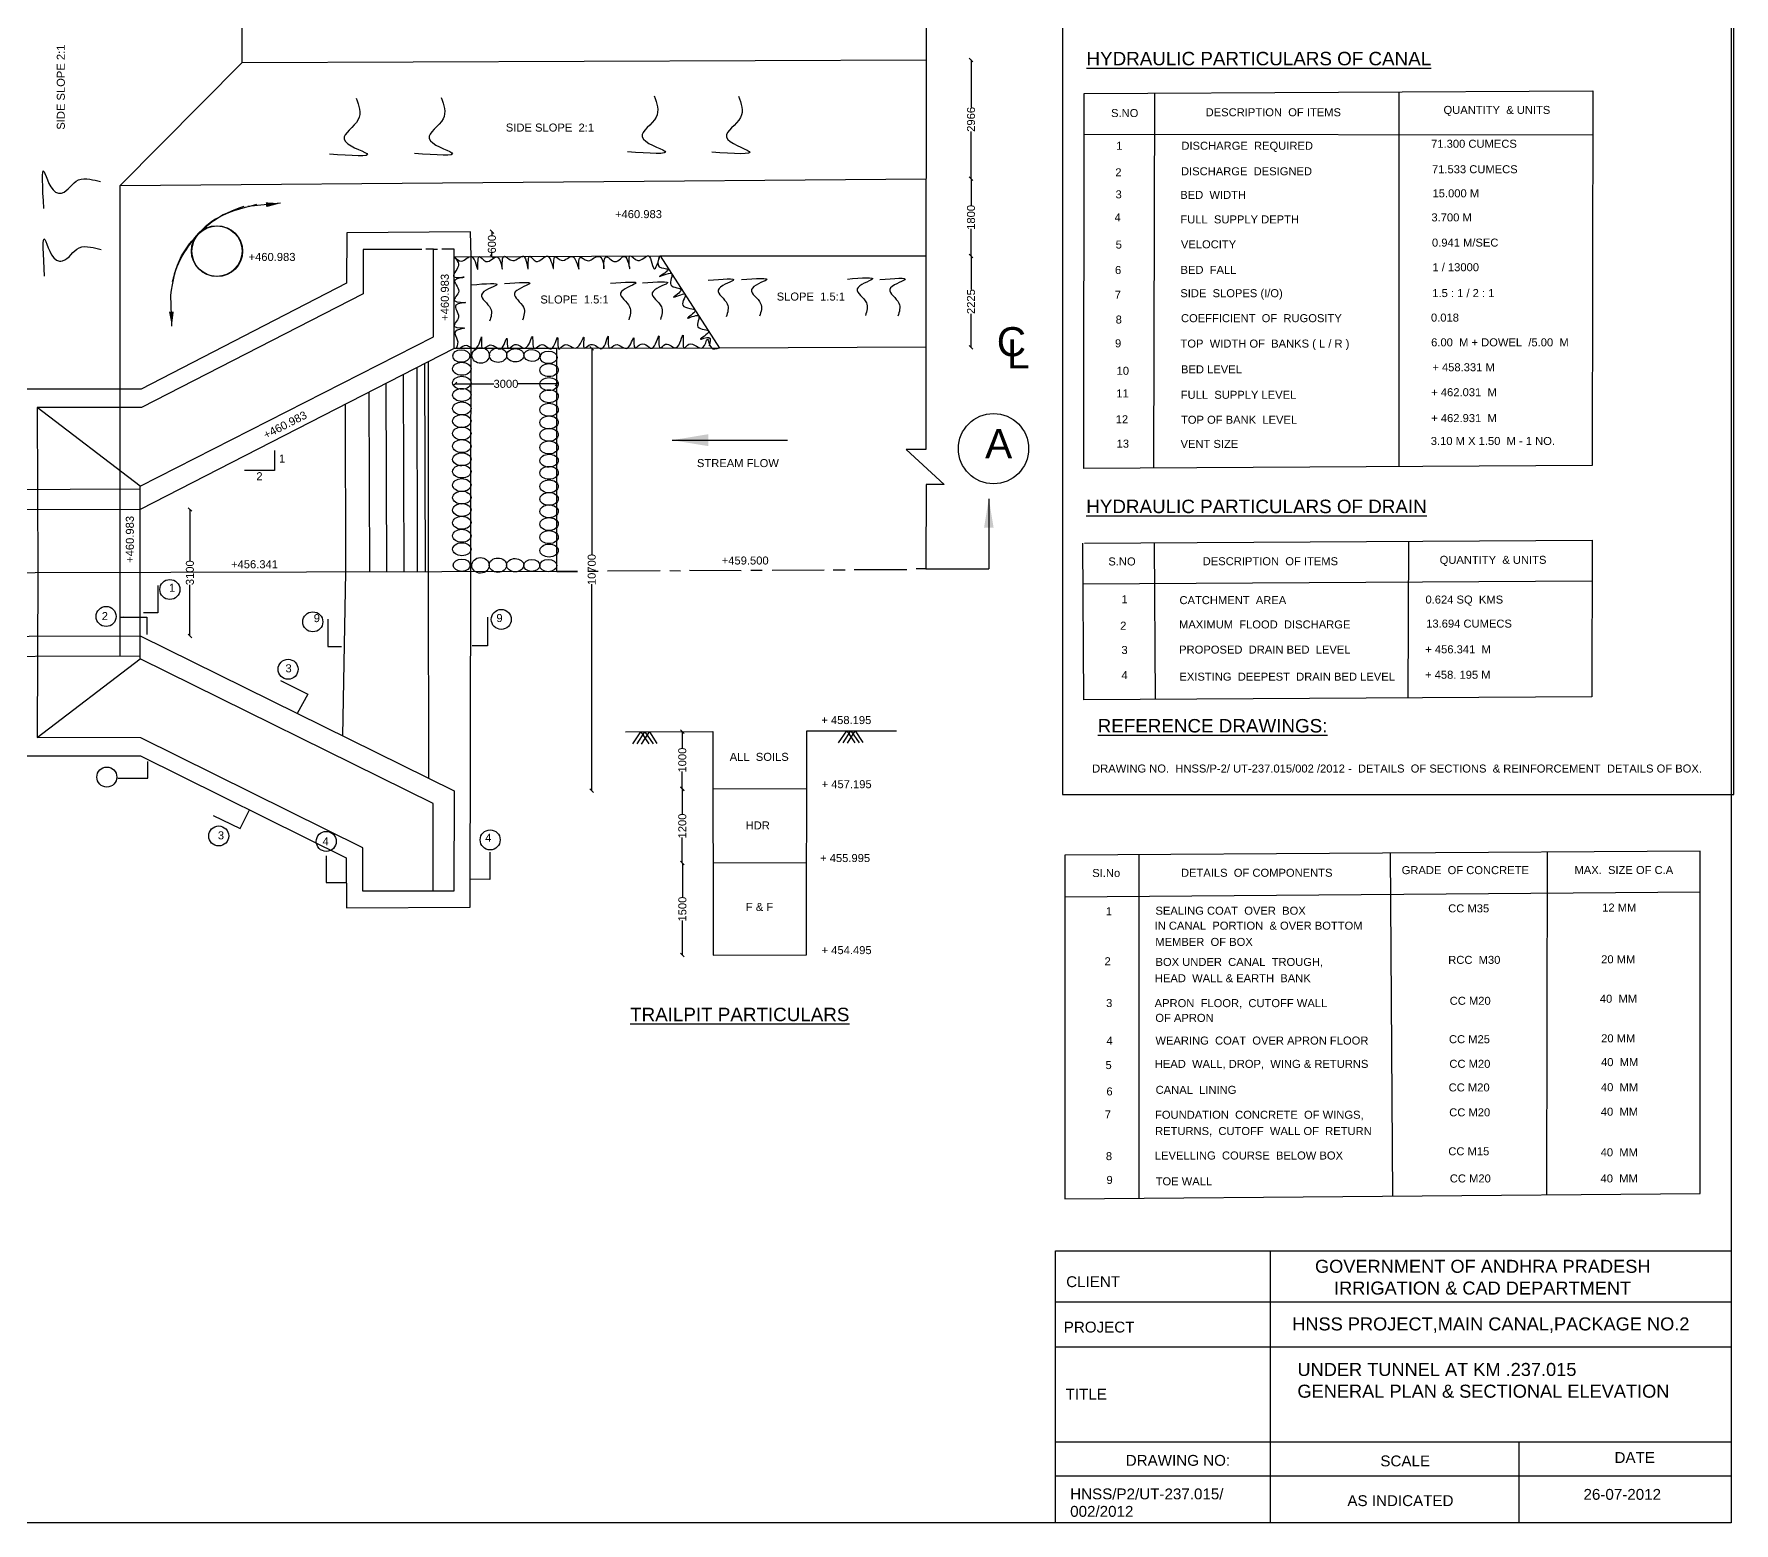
# Model space of a CAD drawing. Header units: millimetres. Extents: x 5124 to 2868371, y 2311 to 44595386.
# Drawn here: x 2821622 to 2868371, y 44521002 to 44561932 of the extents above; entities that cross this region are included whole.
import ezdxf

# ---------------------------------------------------------------- set-up
doc = ezdxf.new("R2010")
doc.units = ezdxf.units.MM
doc.header["$MEASUREMENT"] = 0
for name, color, linetype in [('DIMENSION', 7, 'Continuous'), ('DRAWING', 2, 'Continuous'), ('TEXT', 1, 'Continuous')]:
    doc.layers.add(name, color=color, linetype=linetype)
doc.styles.get("Standard").update_dxf_attribs({"font": 'arial.ttf', "height": 220})
doc.dimstyles.get("Standard").update_dxf_attribs({"dimtxt": 80, "dimasz": 100, "dimexe": 0.18, "dimexo": 0.0625, "dimgap": 0.09, "dimtad": 0, "dimdec": 0, "dimzin": 0, "dimdsep": 46, "dimtxsty": 'Standard', "dimblk": 'OBLIQUE', "dimcen": 0.09, "dimse1": 1, "dimse2": 1, "dimadec": 0, "dimazin": 0, "dimtfac": 1, "dimtdec": 0, "dimtofl": 0, "dimtmove": 0, "dimatfit": 3, "dimfxl": 0, "dimtolj": 1, "dimtzin": 0, "dimarcsym": 0})

# ---------------------------------------------------------------- blocks, each defined once
blk = doc.blocks.new('_Oblique')
at = {"color": 0, "linetype": 'ByBlock', "lineweight": -2}
blk.add_line((-0.5, -0.5), (0.5, 0.5), dxfattribs=at)
blk = doc.blocks.new('*D50')
at = {"layer": 'Defpoints', "color": 0, "transparency": 16777216}
for p in [(2833199, 44552315), (2835999, 44552315), (2835999, 44552315)]:
    blk.add_point(p, dxfattribs=at)
at = {"layer": 'DIMENSION', "color": 0, "lineweight": -2, "transparency": 16777216}
for p, q in [((2833199, 44552315), (2834271, 44552315)), ((2835999, 44552315), (2834927, 44552315))]:
    blk.add_line(p, q, dxfattribs=at)
at = {"layer": 'DIMENSION', "color": 0, "lineweight": -2, "transparency": 16777216, "xscale": 100, "yscale": 100, "zscale": 100, "rotation": 180}
blk.add_blockref('_Oblique', (2833199, 44552315), dxfattribs=at)
at = {"layer": 'DIMENSION', "color": 0, "lineweight": -2, "transparency": 16777216, "xscale": 100, "yscale": 100, "zscale": 100}
blk.add_blockref('_Oblique', (2835999, 44552315), dxfattribs=at)
at = {"layer": 'DIMENSION', "color": 0, "transparency": 16777216, "insert": (2834599, 44552315), "char_height": 220, "attachment_point": 5}
blk.add_mtext('\\A1;3000', dxfattribs=at)
blk = doc.blocks.new('*D51')
at = {"layer": 'Defpoints', "color": 0, "transparency": 16777216}
for p in [(2833629, 44556497), (2833639, 44555812), (2834214, 44555812)]:
    blk.add_point(p, dxfattribs=at)
at = {"layer": 'DIMENSION', "color": 0, "lineweight": -2, "transparency": 16777216}
for p, q in [((2834214, 44556497), (2834214, 44556398)), ((2834214, 44555812), (2834214, 44555911))]:
    blk.add_line(p, q, dxfattribs=at)
at = {"layer": 'DIMENSION', "color": 0, "lineweight": -2, "transparency": 16777216, "xscale": 100, "yscale": 100, "zscale": 100}
for p, rotation in [((2834214, 44556497), 90), ((2834214, 44555812), 270)]:
    blk.add_blockref('_Oblique', p, dxfattribs=dict(at, rotation=rotation))
at = {"layer": 'DIMENSION', "color": 0, "transparency": 16777216, "insert": (2834214, 44556154), "char_height": 220, "attachment_point": 5, "rotation": 90}
blk.add_mtext('\\A1;600', dxfattribs=at)
blk = doc.blocks.new('*D52')
at = {"layer": 'Defpoints', "color": 0, "transparency": 16777216}
for p in [(2824539, 44548861), (2824540, 44545385), (2825909, 44545385)]:
    blk.add_point(p, dxfattribs=at)
at = {"layer": 'DIMENSION', "color": 0, "lineweight": -2, "transparency": 16777216}
for p, q in [((2825909, 44548861), (2825909, 44547451)), ((2825909, 44545385), (2825909, 44546795))]:
    blk.add_line(p, q, dxfattribs=at)
at = {"layer": 'DIMENSION', "color": 0, "lineweight": -2, "transparency": 16777216, "xscale": 100, "yscale": 100, "zscale": 100}
for p, rotation in [((2825909, 44548861), 90), ((2825909, 44545385), 270)]:
    blk.add_blockref('_Oblique', p, dxfattribs=dict(at, rotation=rotation))
at = {"layer": 'DIMENSION', "color": 0, "transparency": 16777216, "insert": (2825909, 44547123), "char_height": 220, "attachment_point": 5, "rotation": 90}
blk.add_mtext('\\A1;3100', dxfattribs=at)
blk = doc.blocks.new('*D53')
at = {"layer": 'Defpoints', "color": 0, "transparency": 16777216}
for p in [(2840289, 44542758), (2839450, 44541188), (2840292, 44541188)]:
    blk.add_point(p, dxfattribs=at)
at = {"layer": 'DIMENSION', "color": 0, "lineweight": -2, "transparency": 16777216}
for p, q in [((2839450, 44542758), (2839450, 44542291)), ((2839450, 44541188), (2839450, 44541655))]:
    blk.add_line(p, q, dxfattribs=at)
at = {"layer": 'DIMENSION', "color": 0, "lineweight": -2, "transparency": 16777216, "xscale": 100, "yscale": 100, "zscale": 100}
for p, rotation in [((2839450, 44542758), 90), ((2839450, 44541188), 270)]:
    blk.add_blockref('_Oblique', p, dxfattribs=dict(at, rotation=rotation))
at = {"layer": 'DIMENSION', "color": 0, "transparency": 16777216, "insert": (2839450, 44541973), "char_height": 220, "attachment_point": 5, "rotation": 90}
blk.add_mtext('\\A1;1000', dxfattribs=at)
blk = doc.blocks.new('*D54')
at = {"layer": 'Defpoints', "color": 0, "transparency": 16777216}
for p in [(2840292, 44541182), (2839450, 44539141), (2840297, 44539141)]:
    blk.add_point(p, dxfattribs=at)
at = {"layer": 'DIMENSION', "color": 0, "lineweight": -2, "transparency": 16777216}
for p, q in [((2839450, 44541182), (2839450, 44540479)), ((2839450, 44539141), (2839450, 44539843))]:
    blk.add_line(p, q, dxfattribs=at)
at = {"layer": 'DIMENSION', "color": 0, "lineweight": -2, "transparency": 16777216, "xscale": 100, "yscale": 100, "zscale": 100}
for p, rotation in [((2839450, 44541182), 90), ((2839450, 44539141), 270)]:
    blk.add_blockref('_Oblique', p, dxfattribs=dict(at, rotation=rotation))
at = {"layer": 'DIMENSION', "color": 0, "transparency": 16777216, "insert": (2839450, 44540161), "char_height": 220, "attachment_point": 5, "rotation": 90}
blk.add_mtext('\\A1;1200', dxfattribs=at)
blk = doc.blocks.new('*D55')
at = {"layer": 'Defpoints', "color": 0, "transparency": 16777216}
for p in [(2840297, 44539141), (2839452, 44536613), (2840302, 44536613)]:
    blk.add_point(p, dxfattribs=at)
at = {"layer": 'DIMENSION', "color": 0, "lineweight": -2, "transparency": 16777216}
for p, q in [((2839452, 44539141), (2839452, 44538194)), ((2839452, 44536613), (2839452, 44537559))]:
    blk.add_line(p, q, dxfattribs=at)
at = {"layer": 'DIMENSION', "color": 0, "lineweight": -2, "transparency": 16777216, "xscale": 100, "yscale": 100, "zscale": 100}
for p, rotation in [((2839452, 44539141), 90), ((2839452, 44536613), 270)]:
    blk.add_blockref('_Oblique', p, dxfattribs=dict(at, rotation=rotation))
at = {"layer": 'DIMENSION', "color": 0, "transparency": 16777216, "insert": (2839452, 44537877), "char_height": 220, "attachment_point": 5, "rotation": 90}
blk.add_mtext('\\A1;1500', dxfattribs=at)
blk = doc.blocks.new('*D56')
at = {"layer": 'Defpoints', "color": 0, "transparency": 16777216}
for p in [(2835999, 44553290), (2833172, 44541131), (2836960, 44541131)]:
    blk.add_point(p, dxfattribs=at)
at = {"layer": 'DIMENSION', "color": 0, "lineweight": -2, "transparency": 16777216}
for p, q in [((2836960, 44553290), (2836960, 44547613)), ((2836960, 44541131), (2836960, 44546807))]:
    blk.add_line(p, q, dxfattribs=at)
at = {"layer": 'DIMENSION', "color": 0, "lineweight": -2, "transparency": 16777216, "xscale": 100, "yscale": 100, "zscale": 100}
for p, rotation in [((2836960, 44553290), 90), ((2836960, 44541131), 270)]:
    blk.add_blockref('_Oblique', p, dxfattribs=dict(at, rotation=rotation))
at = {"layer": 'DIMENSION', "color": 0, "transparency": 16777216, "insert": (2836960, 44547210), "char_height": 220, "attachment_point": 5, "rotation": 90}
blk.add_mtext('\\A1;10700', dxfattribs=at)
blk = doc.blocks.new('*D57')
at = {"layer": 'Defpoints', "color": 0, "transparency": 16777216}
for p in [(2846151, 44555830), (2847390, 44555830), (2846149, 44553321)]:
    blk.add_point(p, dxfattribs=at)
at = {"layer": 'DIMENSION', "color": 0, "lineweight": -2, "transparency": 16777216}
for p, q in [((2847390, 44555830), (2847390, 44554907)), ((2847390, 44553321), (2847390, 44554244))]:
    blk.add_line(p, q, dxfattribs=at)
at = {"layer": 'DIMENSION', "color": 0, "lineweight": -2, "transparency": 16777216, "xscale": 100, "yscale": 100, "zscale": 100}
for p, rotation in [((2847390, 44555830), 90), ((2847390, 44553321), 270)]:
    blk.add_blockref('_Oblique', p, dxfattribs=dict(at, rotation=rotation))
at = {"layer": 'DIMENSION', "color": 0, "transparency": 16777216, "insert": (2847390, 44554576), "char_height": 220, "attachment_point": 5, "rotation": 90}
blk.add_mtext('\\A1;2225', dxfattribs=at)
blk = doc.blocks.new('*D58')
at = {"layer": 'Defpoints', "color": 0, "transparency": 16777216}
for p in [(2846153, 44557952), (2847390, 44557952), (2846151, 44555830)]:
    blk.add_point(p, dxfattribs=at)
at = {"layer": 'DIMENSION', "color": 0, "lineweight": -2, "transparency": 16777216}
for p, q in [((2847390, 44557952), (2847390, 44557209)), ((2847390, 44555830), (2847390, 44556573))]:
    blk.add_line(p, q, dxfattribs=at)
at = {"layer": 'DIMENSION', "color": 0, "lineweight": -2, "transparency": 16777216, "xscale": 100, "yscale": 100, "zscale": 100}
for p, rotation in [((2847390, 44557952), 90), ((2847390, 44555830), 270)]:
    blk.add_blockref('_Oblique', p, dxfattribs=dict(at, rotation=rotation))
at = {"layer": 'DIMENSION', "color": 0, "transparency": 16777216, "insert": (2847390, 44556891), "char_height": 220, "attachment_point": 5, "rotation": 90}
blk.add_mtext('\\A1;1800', dxfattribs=at)
blk = doc.blocks.new('*D59')
at = {"layer": 'Defpoints', "color": 0, "transparency": 16777216}
for p in [(2846141, 44561218), (2847390, 44561218), (2846153, 44557952)]:
    blk.add_point(p, dxfattribs=at)
at = {"layer": 'DIMENSION', "color": 0, "lineweight": -2, "transparency": 16777216}
for p, q in [((2847390, 44561218), (2847390, 44559916)), ((2847390, 44557952), (2847390, 44559255))]:
    blk.add_line(p, q, dxfattribs=at)
at = {"layer": 'DIMENSION', "color": 0, "lineweight": -2, "transparency": 16777216, "xscale": 100, "yscale": 100, "zscale": 100}
for p, rotation in [((2847390, 44561218), 90), ((2847390, 44557952), 270)]:
    blk.add_blockref('_Oblique', p, dxfattribs=dict(at, rotation=rotation))
at = {"layer": 'DIMENSION', "color": 0, "transparency": 16777216, "insert": (2847390, 44559585), "char_height": 220, "attachment_point": 5, "rotation": 90}
blk.add_mtext('\\A1;2966', dxfattribs=at)

msp = doc.modelspace()

# ---------------------------------------------------------------- linework, layer by layer
at = {"layer": 'DIMENSION', "color": 0}
for points in [[(2868370.5, 44595386.1), (2849907.1, 44595386.1), (2849907.1, 44541030.6), (2868370.5, 44541030.6)], [(2868291.4, 44521002.1), (2735314.6, 44521002.1), (2735314.6, 44594846.8), (2868291.4, 44594846.8)], [(2849710.8, 44528482.1), (2868291.4, 44528482.1), (2868291.4, 44521002.1), (2849710.8, 44521002.1)]]:
    msp.add_lwpolyline(points, close=True, dxfattribs=at)
for points in [[(2828237.8, 44550478.5), (2828237.8, 44549930.4), (2827409.2, 44549930.4)], [(2846146.9, 44547233.9), (2847878.7, 44547233.9)], [(2855616.4, 44528482.1), (2855616.4, 44521002.1)], [(2849710.8, 44527080), (2868291.4, 44527080)], [(2849710.8, 44525840.8), (2868291.4, 44525840.8)], [(2849710.8, 44523229.5), (2868291.4, 44523229.5)], [(2862450.4, 44523229.5), (2862450.4, 44521002.1)], [(2849710.8, 44522300.1), (2868291.4, 44522300.1)]]:
    msp.add_lwpolyline(points, dxfattribs=at)
for centre, radius in [((2848007.6, 44550533.6), 965.8), ((2825357.9, 44546662.7), 275.1), ((2823604.6, 44545920.8), 275.1), ((2829288.2, 44545773.5), 275.1), ((2834471, 44545839.7), 275.1), ((2828609, 44544469.2), 275.1), ((2823625.3, 44541507.1), 275.1), ((2826701.2, 44539886.6), 275.1), ((2829658.5, 44539738.3), 275.1), ((2834165.1, 44539779.3), 275.1)]:
    msp.add_circle(centre, radius, dxfattribs=at)
for centre, major_axis, ratio in [((2833370.7, 44553080.9), (-234.2, 0.3), 0.7269114), ((2833905, 44553095.6), (-239.5, -4.9), 0.8909969), ((2834384.1, 44553102.1), (-239.5, -1.6), 0.8231371), ((2834858.3, 44553102.1), (-234.7, 1.6), 0.7792729), ((2835314.5, 44553095.6), (-221.6, 4.9), 0.7380809), ((2835770.7, 44553044.2), (-234.2, 0.3), 0.7269114), ((2833386.8, 44552730.7), (-252.5, -1.6), 0.7046185), ((2835786.7, 44552694), (-252.5, -1.6), 0.7046185), ((2833386.8, 44552345.5), (-252.5, -1.6), 0.7046185), ((2835786.7, 44552308.8), (-252.5, -1.6), 0.7046185), ((2833386.8, 44552010.2), (-252.5, -1.6), 0.7046185), ((2833386.8, 44551638.6), (-252.5, -1.6), 0.7046185), ((2835786.7, 44551973.5), (-252.5, -1.6), 0.7046185), ((2835786.7, 44551601.9), (-252.5, -1.6), 0.7046185), ((2833386.8, 44551292.6), (-252.5, -1.6), 0.7046185), ((2835786.7, 44551255.9), (-252.5, -1.6), 0.7046185), ((2833386.8, 44550952.8), (-252.5, -1.6), 0.7046185), ((2835786.7, 44550916.1), (-252.5, -1.6), 0.7046185), ((2833386.8, 44550603.9), (-252.5, -1.6), 0.7046185), ((2833386.8, 44550240.4), (-252.5, -1.6), 0.7046185), ((2835786.7, 44550567.2), (-252.5, -1.6), 0.7046185), ((2835786.7, 44550203.7), (-252.5, -1.6), 0.7046185), ((2833386.8, 44549905.1), (-252.5, -1.6), 0.7046185), ((2835786.7, 44549868.4), (-252.5, -1.6), 0.7046185), ((2833386.8, 44549533.5), (-252.5, -1.6), 0.7046185), ((2835786.7, 44549496.8), (-252.5, -1.6), 0.7046185), ((2833386.8, 44549187.5), (-252.5, -1.6), 0.7046185), ((2833386.8, 44548847.7), (-252.5, -1.6), 0.7046185), ((2835786.7, 44549150.8), (-252.5, -1.6), 0.7046185), ((2835786.7, 44548811), (-252.5, -1.6), 0.7046185), ((2833386.8, 44548498.7), (-252.5, -1.6), 0.7046185), ((2835786.7, 44548462), (-252.5, -1.6), 0.7046185), ((2833386.8, 44548139.2), (-252.5, -1.6), 0.7046185), ((2835786.7, 44548102.5), (-252.5, -1.6), 0.7046185), ((2833386.8, 44547768.9), (-252.5, -1.6), 0.7046185), ((2835786.7, 44547732.2), (-252.5, -1.6), 0.7046185), ((2833384.4, 44547329.3), (-234.2, 0.3), 0.7269114), ((2833899.1, 44547324.3), (-239.5, -4.9), 0.8909969), ((2834378.2, 44547330.8), (-239.5, -1.6), 0.8231371), ((2834852.4, 44547330.8), (-234.7, 1.6), 0.7792729), ((2835308.7, 44547324.3), (-221.6, 4.9), 0.7380809), ((2835764.5, 44547319.1), (-234.2, 0.3), 0.7269114)]:
    msp.add_ellipse(centre, major_axis=major_axis, ratio=ratio, dxfattribs=at)
for points in [[(2825381.1, 44554752.3), (2825681, 44555834.4), (2826171.8, 44556459.9), (2826566.2, 44556806), (2827747.9, 44557250.1)], [(2827394.1, 44557193.2), (2826512.2, 44556775.1), (2825861.6, 44556098.4), (2825480.1, 44555329.5), (2825422.8, 44555117.1)], [(2833180.1, 44555804.8), (2833286.7, 44555544.9), (2833166.6, 44555257.3), (2833455.4, 44555247.6), (2833197.4, 44555164.9), (2833301.5, 44554865.4), (2833179.5, 44554606), (2833491, 44554551.5), (2833223.6, 44554478.9), (2833293.7, 44554153.8), (2833182, 44553891.8), (2833470.2, 44553847.7), (2833200.2, 44553744), (2833262.5, 44553525), (2833244.3, 44553307.1)], [(2833181.7, 44555807.3), (2833373.7, 44555688.8), (2833657.4, 44555811.5), (2833822.6, 44555459), (2833869.2, 44555815.8), (2834049.9, 44555680.4), (2834367.5, 44555800.3), (2834500.1, 44555463.2), (2834539.7, 44555818.6), (2834791.8, 44555702.8), (2835081.2, 44555822.7), (2835206.8, 44555472.9), (2835254.8, 44555822.7), (2835429.9, 44555681.6), (2835748.9, 44555821.2), (2835907, 44555482.8), (2835956.4, 44555810), (2836121.1, 44555711.3), (2836437.3, 44555812.8), (2836606.7, 44555468.7), (2836644.8, 44555791.6), (2836831.2, 44555701.4), (2837117.7, 44555818.4), (2837207.1, 44555791.4), (2837290.4, 44555472.7), (2837345.4, 44555808.3), (2837606.5, 44555675.8), (2837863.5, 44555816.8), (2838004.6, 44555475.5), (2838011.7, 44555836.5), (2838226.9, 44555708.4), (2838519.1, 44555829.7), (2838684.2, 44555472.9), (2838829.6, 44555838.2), (2838781.6, 44555581.5), (2839014.5, 44555478.6), (2839039.9, 44555470.1), (2838820.2, 44555265), (2839150.5, 44555348.2), (2839132.1, 44555033.7), (2839420.4, 44554899.1), (2839208.7, 44554693.2), (2839526.3, 44554780.6), (2839459.9, 44554477.4), (2839804.7, 44554324.2), (2839594.3, 44554121.1), (2839892.2, 44554187.4), (2839881, 44553879.2), (2840177.4, 44553756.5), (2839947.4, 44553539.3), (2840181.7, 44553588.7), (2840189.2, 44553363.5)], [(2833325.5, 44553289.9), (2833506.5, 44553377.5), (2833765.8, 44553286.2), (2833930, 44553610.5), (2833958, 44553291.8), (2834168.8, 44553383.1), (2834463.6, 44553280.6), (2834627.7, 44553567.7), (2834665, 44553288.1), (2834847.9, 44553398), (2835131.5, 44553295.5), (2835328.4, 44553616), (2835375, 44553286.1), (2835595.2, 44553396.1), (2835843.3, 44553276.8), (2836018.7, 44553591.8), (2836057.9, 44553271.2), (2836207.1, 44553390.5), (2836539.2, 44553302.9), (2836744.4, 44553595.5), (2836753.7, 44553297.3), (2836933.9, 44553399.8), (2837243.6, 44553286.1), (2837409.6, 44553623.5), (2837448.8, 44553299.1), (2837614.9, 44553390.5), (2837937.6, 44553295.4), (2838114.9, 44553582.5), (2838150.3, 44553297.3), (2838275.3, 44553386.8), (2838450.2, 44553392.2), (2838616.2, 44553291.5), (2838806.5, 44553630.7), (2838838.2, 44553300.8), (2838991.2, 44553405.2), (2839278.5, 44553310.1), (2839468.8, 44553653.1), (2839506.1, 44553295.2), (2839633, 44553403.3), (2840017.3, 44553312), (2840140.5, 44553546.9), (2840250.5, 44553304.6), (2840467, 44553302.7)]]:
    msp.add_spline(points, degree=3, dxfattribs=at)
at = {"layer": 'DRAWING', "color": 0}
for points in [[(2750387, 44570242), (2795018, 44570315), (2795018, 44569807.8), (2795982.1, 44570859.1), (2795982.1, 44570329.7), (2834122.8, 44570473.8), (2834124.8, 44569948.1), (2835066.2, 44571045.7), (2835066.2, 44570491.8), (2846166.3, 44570546.1), (2846159.7, 44566363.5), (2845611.3, 44566363.5), (2846666.1, 44565396.7), (2846159.8, 44565396.7), (2846146.9, 44550507.5), (2845601.3, 44550507.5), (2846653.9, 44549548.9), (2846154.6, 44549548.9), (2846146.8, 44547228.6), (2845879.8, 44547228.6)], [(2827348.3, 44561146.3), (2827313.2, 44570448.1)], [(2823990.5, 44557763.7), (2827348.3, 44561146.3), (2846156.2, 44561218.4)], [(2850500.5, 44560296.1), (2864485, 44560368.3), (2864470.4, 44550070.4), (2850492.7, 44549988.4), (2850500.5, 44560296.1)], [(2852418.5, 44549999.7), (2852441.7, 44560306.1)], [(2859156.3, 44560340.8), (2859157.8, 44550039.3)], [(2850499.6, 44559181.6), (2864483.3, 44559161.7)], [(2823988.3, 44544825.1), (2823990.5, 44557763.7), (2846153.3, 44557952.1)], [(2833639.5, 44555812.1), (2833628.6, 44556496.9), (2830220.3, 44556469.1), (2830216.9, 44555080), (2824569.3, 44552165), (2821250.5, 44552165), (2821255.8, 44549669.4), (2788019.6, 44549497.8)], [(2832286.6, 44556011.7), (2830669, 44556011.7), (2830669, 44554790.2), (2824581.3, 44551669.1), (2821710.9, 44551669.1), (2821729.3, 44547122.2)], [(2833171.6, 44553289.7), (2824538.8, 44548861.1), (2824538.8, 44549501.6), (2832605.3, 44553610.8), (2832605.3, 44556014.3), (2832394.9, 44556014.3)], [(2832605.3, 44556014.3), (2832715.1, 44556014.3)], [(2833171.6, 44555809.9), (2833171.6, 44556017), (2832834, 44556017)], [(2836569.3, 44547157.5), (2835998.9, 44547157.5), (2835998.9, 44553289.7), (2833171.6, 44553289.7), (2833171.6, 44555809.9), (2838837.6, 44555836.6), (2840475.5, 44553296), (2835998.9, 44553289.7)], [(2833630.2, 44547139.7), (2833639.5, 44555812.1)], [(2838837.6, 44555836.6), (2846151.5, 44555830.3)], [(2846149.3, 44553320.8), (2840475.5, 44553296)], [(2832167.3, 44547146.4), (2832161.5, 44552771.5)], [(2832361.7, 44552874.2), (2832376.1, 44547146.9)], [(2832483.1, 44541469.9), (2832468.8, 44547147.2), (2832470, 44552929.8)], [(2831320.1, 44547144.2), (2831302.5, 44552330.9)], [(2831775.2, 44552573.3), (2831788.9, 44547145.4)], [(2830833.2, 44552090.1), (2830845.7, 44547143.1)], [(2824538.8, 44549501.6), (2821710.9, 44551669.1)], [(2830176.5, 44551753.3), (2830188.2, 44547141.4), (2830104.4, 44542642.4)], [(2821729.3, 44547122.2), (2821711.2, 44542590.8), (2824540.7, 44544753.5), (2824538.8, 44548861.1), (2824538.8, 44549501.6)], [(2788015.4, 44549256.8), (2824538.8, 44549430.9)], [(2824538.8, 44548861.1), (2766470.6, 44548744.8)], [(2850506.3, 44547936.4), (2864469.6, 44548019.8), (2864465.6, 44543714.8), (2850487.2, 44543626.7), (2850461.5, 44547936.2)], [(2852423.1, 44547947.9), (2852450.3, 44543639.1)], [(2859421.9, 44547989.7), (2859404.2, 44543682.9)], [(2807254, 44544610.1), (2807254.3, 44544533), (2821254.9, 44544562.2), (2821274.5, 44542088.2), (2824552.9, 44542089.9), (2830208.7, 44539288), (2830216.1, 44537911), (2833617.5, 44537929), (2833630.2, 44547139.7)], [(2835998.9, 44547157.5), (2836569.3, 44547157.5), (2814193.6, 44547101)], [(2837137.2, 44547161.3), (2836881.5, 44547161.3)], [(2838844.5, 44547172.5), (2837396.7, 44547168.8)], [(2839399.4, 44547164.6), (2839102.3, 44547172.1)], [(2841069.1, 44547175.9), (2839643.8, 44547183.4)], [(2841649.9, 44547183), (2841337.8, 44547183)], [(2843347.5, 44547197.8), (2841924.4, 44547186.8)], [(2843926.6, 44547190.3), (2843595.7, 44547197.8)], [(2845622.6, 44547201.6), (2844178.6, 44547201.6)], [(2850468.2, 44546818.1), (2864468.6, 44546899.3)], [(2766466.8, 44545211.7), (2824540.4, 44545385.1)], [(2824540.4, 44545385.1), (2833171.5, 44541130.5), (2833165.2, 44538370), (2830668.4, 44538366.2), (2830666.6, 44539558.6), (2824560.1, 44542589.1), (2821711.2, 44542590.8)], [(2824540.7, 44544826.7), (2807238.2, 44544777)], [(2832599.1, 44538369.2), (2832594.4, 44540780.9), (2824540.7, 44544753.5)], [(2837883.9, 44542750.4), (2840289, 44542757.7), (2840302.2, 44536612.6), (2842864.7, 44536618.1), (2842872.2, 44542780.9), (2845338.1, 44542780.9)], [(2838084.7, 44542418.4), (2838312.7, 44542754.2), (2838530.7, 44542420.4)], [(2838208.7, 44542420.4), (2838420.7, 44542754.2), (2838652.7, 44542420.4)], [(2838328.7, 44542408.5), (2838544.7, 44542754.2), (2838748.7, 44542432.4)], [(2843746.1, 44542445.2), (2843974.1, 44542780.9), (2844192.1, 44542447.2)], [(2843870.1, 44542447.2), (2844082.1, 44542780.9), (2844314.1, 44542447.2)], [(2843990.1, 44542435.2), (2844206.1, 44542780.9), (2844410.1, 44542459.2)], [(2840292.3, 44541188.5), (2842870.2, 44541185.3)], [(2867436.3, 44539473.6), (2849964.6, 44539355.4), (2849973.3, 44529912.2), (2867443.5, 44530055.7), (2867436.3, 44539473.6)], [(2852003, 44539369.1), (2852007, 44529928.9)], [(2858989.9, 44529986.3), (2858926.1, 44539416)], [(2863229.8, 44539445.1), (2863211, 44530020.9)], [(2842867.8, 44539146.1), (2840296.7, 44539140.5)], [(2867437.2, 44538338.9), (2849965.6, 44538206.6)]]:
    msp.add_lwpolyline(points, dxfattribs=at)
for centre in [(2826645.8, 44555966.2), (2826659.2, 44555962.1)]:
    msp.add_circle(centre, 696.7, dxfattribs=at)
for points in [[(2838677.6, 44560231.9), (2838730.1, 44559644.6), (2838345.8, 44559107.4), (2838968.4, 44558713.6), (2837944.6, 44558691.6)], [(2840997.8, 44560224.9), (2841050.3, 44559637.5), (2840666, 44559100.3), (2841288.6, 44558706.6), (2840264.8, 44558684.6)], [(2830483.2, 44560166.3), (2830535.6, 44559579), (2830151.4, 44559041.8), (2830773.9, 44558648), (2829750.2, 44558626)], [(2832819.1, 44560185.4), (2832871.5, 44559598), (2832487.3, 44559060.9), (2833109.8, 44558667.1), (2832086.1, 44558645.1)], [(2821892.7, 44557138.9), (2821900.9, 44558147.1), (2822298.3, 44557554.2), (2822380.8, 44557560.3), (2822841, 44557921.1), (2823158.7, 44557939.4), (2823445.9, 44557876.9)], [(2821913, 44555274.5), (2821921.2, 44556282.7), (2822318.6, 44555689.8), (2822401.1, 44555695.9), (2822861.3, 44556056.7), (2823179, 44556075), (2823466.2, 44556012.5)], [(2833654.4, 44555039.2), (2834339.1, 44555030.8), (2833926.6, 44554764.5), (2834176.2, 44554387.7), (2834151, 44554034.5)], [(2834560.7, 44555071.9), (2835245.4, 44555063.5), (2834832.9, 44554797.2), (2835082.5, 44554420.5), (2835057.3, 44554067.2)], [(2837479, 44555082.4), (2838163.7, 44555074), (2837751.2, 44554807.7), (2838000.8, 44554431), (2837975.5, 44554077.8)], [(2838352.5, 44555087.9), (2839037.3, 44555079.5), (2838624.7, 44554813.2), (2838874.3, 44554436.4), (2838849.1, 44554083.2)], [(2840163, 44555166.4), (2840847.7, 44555158), (2840435.2, 44554891.7), (2840684.8, 44554514.9), (2840659.5, 44554161.7)], [(2841080.1, 44555179.8), (2841764.8, 44555171.4), (2841352.3, 44554905.1), (2841601.9, 44554528.3), (2841576.7, 44554175.1)], [(2843988.7, 44555197.2), (2844673.5, 44555188.8), (2844260.9, 44554922.5), (2844510.6, 44554545.8), (2844485.3, 44554192.6)], [(2844882.9, 44555184.1), (2845567.7, 44555175.6), (2845155.2, 44554909.3), (2845404.8, 44554532.6), (2845379.5, 44554179.4)]]:
    msp.add_spline(points, degree=3, dxfattribs=at)

# ---------------------------------------------------------------- texts
at = {"layer": 'DIMENSION', "color": 0}
for s, height, p in [('C', 800, (2848096.7, 44553074.1)), ('L', 800, (2848376.4, 44552738)), ('A', 800, (2847776.3, 44550271.6)), ('1', 220, (2828359.2, 44550152.8)), ('2', 220, (2827736, 44549666.2)), ('1', 220, (2825333.6, 44546600.8)), ('2', 220, (2823484.2, 44545821)), ('9', 220, (2829313, 44545764.9)), ('9', 220, (2834337.1, 44545767.2)), ('3', 220, (2828537.1, 44544385.7)), ('3', 220, (2826677.2, 44539794.7)), ('4', 220, (2829556.2, 44539632.4)), ('4', 220, (2834028.6, 44539728.7)), ('CLIENT ', 298.4, (2850006.1, 44527485.4)), ('PROJECT', 298.4, (2849938.6, 44526237.8)), ('TITLE', 298.4, (2849989.3, 44524395.1)), ('DRAWING NO:', 298.397, (2851643.2, 44522574.1)), ('SCALE ', 298.4, (2858645.4, 44522558.5)), ('DATE ', 298.4, (2865085.1, 44522651.8)), ('HNSS/P2/UT-237.015/', 298.397, (2850115.9, 44521651.9)), ('26-07-2012', 298.4, (2864231.8, 44521639.4)), ('002/2012', 298.4, (2850115.9, 44521172.5)), ('AS INDICATED ', 298.397, (2857738.8, 44521466.3))]:
    msp.add_text(s, height=height, dxfattribs=at).set_placement(p)
at = {"layer": 'DIMENSION', "color": 0, "char_height": 358.077, "attachment_point": 1}
for s, insert, width in [('\\pi577.13;GOVERNMENT OF ANDHRA PRADESH \\P\\pi1100.2;IRRIGATION & CAD DEPARTMENT', (2856271.3, 44528236.5), 10314.768), ('HNSS PROJECT,MAIN CANAL,PACKAGE NO.2', (2856222.2, 44526653), 11526.662), ('UNDER TUNNEL AT KM .237.015\\PGENERAL PLAN & SECTIONAL ELEVATION  ', (2856365.5, 44525401.1), 10725.595)]:
    msp.add_mtext(s, dxfattribs=dict(at, insert=insert, width=width))
at = {"layer": 'TEXT', "color": 0}
for s, rotation, p in [('SIDE SLOPE 2:1', 90, (2822468.8, 44559300.9)), ('+460.983', 90, (2833028.5, 44554047.2)), ('+460.983', 27.15752, (2828002.8, 44550797)), ('+460.983', 90, (2824366.7, 44547393.6))]:
    msp.add_text(s, height=220, rotation=rotation, dxfattribs=at).set_placement(p)
for s, height, p in [('%%UHYDRAULIC PARTICULARS OF CANAL', 370, (2850565.2, 44561071.2)), ('S.NO', 220, (2851239.8, 44559649.3)), ('DESCRIPTION  OF ITEMS', 220, (2853840.9, 44559670.6)), ('QUANTITY  & UNITS', 220, (2860382.4, 44559735.1)), ('SIDE SLOPE  2:1', 220, (2834597.4, 44559250.3)), ('1', 220, (2851382.9, 44558749.7)), ('DISCHARGE  REQUIRED', 220, (2853173.4, 44558750.7)), ('71.300 CUMECS', 220, (2860041.4, 44558805)), ('71.533 CUMECS', 220, (2860064.7, 44558104.3)), ('2', 220, (2851357.2, 44558020)), ('DISCHARGE  DESIGNED', 220, (2853163.6, 44558048.4)), ('3', 220, (2851363, 44557413.9)), ('BED  WIDTH', 220, (2853143.1, 44557399.5)), ('15.000 M', 220, (2860080.3, 44557442.5)), ('+460.983', 220, (2837599.2, 44556870.5)), ('4', 220, (2851337.3, 44556782.4)), ('FULL  SUPPLY DEPTH', 220, (2853147.4, 44556725.5)), ('3.700 M', 220, (2860049.1, 44556780.8)), ('5', 220, (2851367, 44556033.5)), ('VELOCITY', 220, (2853160.8, 44556040.8)), ('0.941 M/SEC', 220, (2860064.7, 44556087.9)), ('+460.983', 220, (2827521.9, 44555694.1)), ('6', 220, (2851348, 44555333.2)), ('BED  FALL', 220, (2853149.9, 44555338.8)), ('1 / 13000', 220, (2860077.3, 44555410.9)), ('SLOPE  1.5:1', 220, (2835545.8, 44554524.3)), ('SLOPE  1.5:1', 220, (2842044.9, 44554604.8)), ('7', 220, (2851341.6, 44554654.2)), ('SIDE  SLOPES (I/O)', 220, (2853144.5, 44554697)), ('1.5 : 1 / 2 : 1', 220, (2860073.4, 44554700.2)), ('8', 220, (2851367, 44553973.4)), ('COEFFICIENT  OF  RUGOSITY', 220, (2853163, 44554010.7)), ('0.018', 220, (2860037.7, 44554026.3)), ('9', 220, (2851348, 44553319.7)), ('TOP  WIDTH OF  BANKS ( L / R )', 220, (2853150.6, 44553312)), ('6.00  M + DOWEL  /5.00  M', 220, (2860041.9, 44553346.6)), ('10', 220, (2851392.4, 44552564.5)), ('BED LEVEL', 220, (2853163.4, 44552603.4)), ('+ 458.331 M', 220, (2860074.8, 44552661.7)), ('11', 220, (2851384.7, 44551942.9)), ('FULL  SUPPLY LEVEL', 220, (2853157.1, 44551904.8)), ('+ 462.031  M', 220, (2860044.4, 44551975)), ('12', 220, (2851368.7, 44551231.8)), ('TOP OF BANK  LEVEL', 220, (2853163.4, 44551218.4)), ('+ 462.931  M', 220, (2860044.4, 44551263.9)), ('3.10 M X 1.50  M - 1 NO.', 220, (2860032.4, 44550635)), ('13', 220, (2851392.7, 44550560.6)), ('VENT SIZE', 220, (2853151.4, 44550553.9)), ('STREAM FLOW', 220, (2839851.9, 44550026.9)), ('%%UHYDRAULIC PARTICULARS OF DRAIN', 370, (2850558.3, 44548761.4)), ('+459.500', 220, (2840533.4, 44547349.1)), ('QUANTITY  & UNITS', 220, (2860275.9, 44547367.6)), ('+456.341', 220, (2827040.3, 44547246.4)), ('S.NO', 220, (2851165.1, 44547323.3)), ('DESCRIPTION  OF ITEMS', 220, (2853759.8, 44547329.2)), ('1', 220, (2851525.7, 44546283.4)), ('CATCHMENT  AREA', 220, (2853121.1, 44546260)), ('0.624 SQ  KMS', 220, (2859886.4, 44546275.5)), ('2', 220, (2851490.5, 44545556.9)), ('MAXIMUM  FLOOD  DISCHARGE', 220, (2853109.3, 44545592.1)), ('13.694 CUMECS', 220, (2859905.8, 44545614.5)), ('3', 220, (2851525.7, 44544889)), ('PROPOSED  DRAIN BED  LEVEL', 220, (2853111.8, 44544899.8)), ('+ 456.341  M', 220, (2859880, 44544908.4)), ('4', 220, (2851525.7, 44544197.7)), ('EXISTING  DEEPEST  DRAIN BED LEVEL', 220, (2853119.7, 44544157)), ('+ 458. 195 M', 220, (2859873.6, 44544208.8)), ('+ 458.195', 220, (2843271.9, 44542963.3)), ('%%UREFERENCE DRAWINGS:', 370, (2850872.2, 44542732)), ('ALL  SOILS', 220, (2840753.3, 44541952.2)), ('DRAWING NO.  HNSS/P-2/ UT-237.015/002 /2012 -  DETAILS  OF SECTIONS  & REINFORCEMENT  DETAILS OF BOX.', 220, (2850719.6, 44541630.9)), ('+ 457.195', 220, (2843280.9, 44541200.8)), ('HDR', 220, (2841190.9, 44540067.4)), ('+ 455.995', 220, (2843238.1, 44539170)), ('SI.No', 220, (2850722.9, 44538759.5)), ('DETAILS  OF COMPONENTS', 220, (2853163.4, 44538765.7)), ('GRADE  OF CONCRETE', 220, (2859231.2, 44538838.1)), ('MAX.  SIZE OF C.A', 220, (2863983.9, 44538841.6)), ('F & F', 220, (2841197.5, 44537827.7)), ('1', 220, (2851095, 44537705.3)), ('SEALING COAT  OVER  BOX', 220, (2852460.9, 44537722.6)), ('CC M35', 220, (2860511.5, 44537786.9)), ('12 MM', 220, (2864745.8, 44537809.7)), ('IN CANAL  PORTION  & OVER BOTTOM', 220, (2852436.7, 44537311.9)), ('+ 454.495', 220, (2843280.1, 44536639.2)), ('MEMBER  OF BOX', 220, (2852456.4, 44536864.7)), ('2', 220, (2851060.2, 44536333.2)), ('BOX UNDER  CANAL  TROUGH,', 220, (2852462.6, 44536313.8)), ('RCC  M30', 220, (2860512, 44536371.1)), ('20 MM', 220, (2864717.7, 44536387.4)), ('HEAD  WALL & EARTH  BANK', 220, (2852444.5, 44535866.8)), ('CC M20', 220, (2860552.6, 44535246.2)), ('40  MM', 220, (2864681.2, 44535303.1)), ('%%UTRAILPIT PARTICULARS', 370, (2838013.6, 44534796)), ('3', 220, (2851103.8, 44535184.3)), ('APRON  FLOOR,  CUTOFF WALL', 220, (2852438.6, 44535182.1)), ('OF APRON', 220, (2852456.7, 44534777.3)), ('4', 220, (2851112.8, 44534147.7)), ('WEARING  COAT  OVER APRON FLOOR', 220, (2852460.5, 44534153.2)), ('CC M25', 220, (2860532.7, 44534190.4)), ('20 MM', 220, (2864717.3, 44534215.2)), ('5', 220, (2851086.7, 44533479.1)), ('HEAD  WALL, DROP,  WING & RETURNS', 220, (2852442.7, 44533512.1)), ('CC M20', 220, (2860543.6, 44533514)), ('40  MM', 220, (2864714.2, 44533561.2)), ('CC M20', 220, (2860523.8, 44532864.7)), ('40  MM', 220, (2864711, 44532871.9)), ('6', 220, (2851112.9, 44532755.1)), ('CANAL  LINING', 220, (2852465.8, 44532798.2)), ('7', 220, (2851067.2, 44532121.5)), ('FOUNDATION  CONCRETE  OF WINGS,', 220, (2852449.3, 44532113.8)), ('CC M20', 220, (2860539.5, 44532179.7)), ('40  MM', 220, (2864707.8, 44532198.1)), ('RETURNS,  CUTOFF  WALL OF  RETURN', 220, (2852450.1, 44531666.3)), ('LEVELLING  COURSE  BELOW BOX', 220, (2852444.6, 44530993.5)), ('CC M15', 220, (2860514.3, 44531109.2)), ('40  MM', 220, (2864703.3, 44531081.4)), ('8', 220, (2851097.4, 44530976.7)), ('9', 220, (2851114.5, 44530322.4)), ('TOE WALL', 220, (2852465.7, 44530284.6)), ('CC M20', 220, (2860555.6, 44530363.2)), ('40  MM', 220, (2864700.5, 44530363.1))]:
    msp.add_text(s, height=height, dxfattribs=at).set_placement(p)

# ---------------------------------------------------------------- dimensions: what is measured, and where the dimension line sits
at = {"layer": 'DIMENSION', "color": 0}
for base, p1, p2, text, picture, middle in [((2847390.1, 44561218.4), (2846153.3, 44557952.1), (2846140.8, 44561218.4), '2966', '*D59', (2847390.1, 44559585.2)), ((2847390.1, 44557952.1), (2846151.5, 44555830.3), (2846153.3, 44557952.1), '1800', '*D58', (2847390.1, 44556891.2)), ((2834214.4, 44555812.1), (2833628.6, 44556496.9), (2833639.5, 44555812.1), '600', '*D51', (2834214.4, 44556154.5)), ((2847390.1, 44555830.3), (2846149.3, 44553320.8), (2846151.5, 44555830.3), '2225', '*D57', (2847390.1, 44554575.6)), ((2836960.3, 44541130.5), (2835998.9, 44553289.7), (2833171.5, 44541130.5), '10700', '*D56', (2836960.3, 44547210.1)), ((2825909.1, 44545385.1), (2824538.8, 44548861.1), (2824540.4, 44545385.1), '3100', '*D52', (2825909.1, 44547123.1)), ((2839450, 44541188.5), (2840289, 44542757.7), (2840292.3, 44541188.5), '1000', '*D53', (2839450, 44541973.1)), ((2839450, 44539140.5), (2840292.3, 44541181.9), (2840296.7, 44539140.5), '1200', '*D54', (2839450, 44540161.2)), ((2839452.3, 44536612.6), (2840296.7, 44539140.5), (2840302.2, 44536612.6), '1500', '*D55', (2839452.3, 44537876.6))]:
    dim = msp.add_linear_dim(base=base, p1=p1, p2=p2, angle=90, text=text, dimstyle='Standard', dxfattribs=at)
    dim.commit()
    dim.dimension.update_dxf_attribs({"geometry": picture, "text_midpoint": middle})
dim = msp.add_linear_dim(base=(2835998.9, 44552315.2), p1=(2833199.1, 44552315.2), p2=(2835998.9, 44552315.2), text='3000', dimstyle='Standard', dxfattribs=at)
dim.commit()
dim.dimension.update_dxf_attribs({"geometry": '*D50', "text_midpoint": (2834599, 44552315.2)})

# ---------------------------------------------------------------- leaders
for points, override in [([(2828400.7, 44557278.8), (2827498.6, 44557187.4)], {"dimasz": 400}), ([(2825414.2, 44553897.8), (2825381.1, 44554752.3)], {"dimasz": 400, "dimgap": 0.09, "dimtad": 0}), ([(2839168.3, 44550767.2), (2842339.4, 44550767.2)], {"dimasz": 1000, "dimgap": 0.09, "dimtad": 0}), ([(2847878.7, 44549158.8), (2847878.7, 44547233.9)], {"dimasz": 800, "dimgap": 0.09, "dimtad": 0}), ([(2825029.5, 44546772.9), (2825029.5, 44546023.4), (2824636.9, 44546023.4)], {"dimgap": 0.09, "dimtad": 0}), ([(2823988.5, 44545905.8), (2824728.5, 44545905.8), (2824728.5, 44545426.4)], {"dimgap": 0.09, "dimtad": 0}), ([(2829703, 44545851.2), (2829703, 44545096.4), (2830073.9, 44545096.4)], {"dimgap": 0.09, "dimtad": 0}), ([(2834094.2, 44545900.9), (2834094.2, 44545116.2), (2833667.7, 44545116.2)], {"dimgap": 0.09, "dimtad": 0}), ([(2828403.7, 44544162.2), (2829148.4, 44543781), (2828856, 44543257.8)], {"dimgap": 0.09, "dimtad": 0}), ([(2823927.9, 44541474.8), (2824753.2, 44541474.8), (2824753.2, 44541933.1)], {"dimgap": 0.09, "dimtad": 0}), ([(2826544.7, 44540448.6), (2827289.1, 44540092.9), (2827544.2, 44540608)], {"dimgap": 0.09, "dimtad": 0}), ([(2829652.6, 44539343.8), (2829652.6, 44538603.8), (2830212.4, 44538606.8)], {"dimgap": 0.09, "dimtad": 0}), ([(2834156.4, 44539440.8), (2834156.4, 44538694.8), (2833618.5, 44538695.6)], {"dimgap": 0.09, "dimtad": 0})]:
    msp.add_leader(points, dimstyle='Standard', override=override, dxfattribs=at)

doc.saveas('drawing.dxf')
